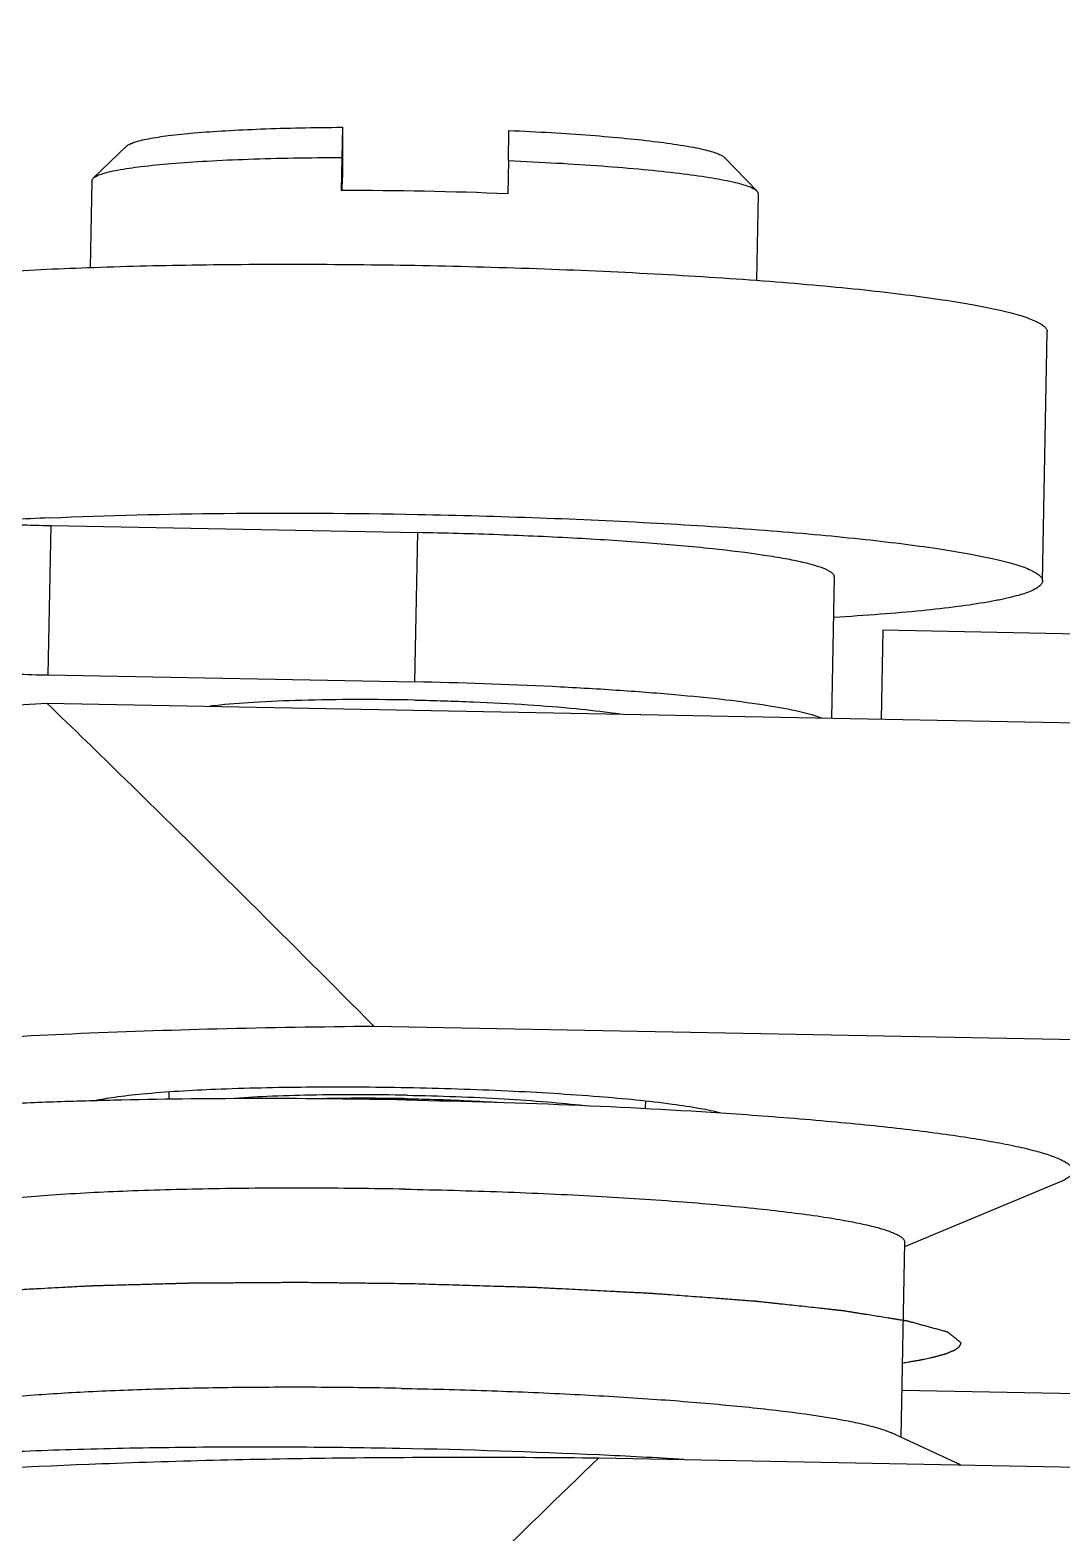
# Model space of a CAD drawing. Header units: millimetres. Extents: x 0 to 420, y 0 to 297.
# Drawn here: x 152.526 to 155.622, y 183.854 to 188.364 of the extents above; entities that cross this region are included whole.
import ezdxf

# ---------------------------------------------------------------- set-up
doc = ezdxf.new("R2010")
doc.units = ezdxf.units.MM
doc.header["$LTSCALE"] = 23.1
doc.layers.get('0').update_dxf_attribs({"linetype": 'CONTINUOUS'})
doc.layers.add('AXIS', color=7, linetype='CONTINUOUS')
doc.layers.add('DCURVE', color=7, linetype='CONTINUOUS')
doc.styles.get("Standard").update_dxf_attribs({"font": 'txt', "width": 0.85})
doc.dimstyles.get("Standard").update_dxf_attribs({"dimtxt": 3.5, "dimasz": 3.5, "dimexe": 1.5, "dimexo": 1, "dimtad": 1, "dimtxsty": 'STANDARD', "dimcen": 0.09, "dimadec": 0, "dimazin": 0, "dimtol": 1, "dimtp": 0.01, "dimtm": 0.01, "dimtfac": 1, "dimtofl": 0, "dimtmove": 0, "dimatfit": 3, "dimfxl": 1, "dimtolj": 1, "dimarcsym": 0})

msp = doc.modelspace()

# ---------------------------------------------------------------- linework, layer by layer
at = {"color": 7, "linetype": 'CONTINUOUS'}
for p, q in [((153.4634, 188.0722), (153.4615, 187.9816)), ((153.4634, 188.0722), (153.4634, 187.9215)), ((153.9614, 187.9721), (153.9633, 188.0626)), ((152.8171, 188.0162), (152.7156, 187.9193)), ((153.4615, 187.9816), (153.4596, 187.882)), ((153.9614, 187.9721), (153.9595, 187.8725)), ((154.6099, 187.9816), (154.7076, 187.8809)), ((152.7116, 187.9117), (152.7156, 187.9193)), ((153.4627, 187.882), (153.4634, 187.9215)), ((154.7076, 187.8809), (154.7113, 187.8733)), ((154.7113, 187.8733), (154.7113, 187.8732)), ((154.9391, 186.723), (154.931, 186.2989)), ((155.0852, 186.5628), (155.08, 186.2961)), ((152.5809, 186.4288), (153.6807, 186.4078)), ((152.5771, 186.3439), (156.4264, 186.2703)), ((153.5577, 185.375), (156.4072, 185.3205)), ((152.9436, 185.1555), (152.944, 185.1782)), ((153.6577, 185.1572), (153.6553, 185.1573)), ((154.3733, 185.128), (154.3737, 185.1506)), ((154.2326, 184.0794), (156.3822, 184.0383))]:
    msp.add_line(p, q, dxfattribs=at)
for centre, radius, start, end in [((153.4944, 176.6282), 11.2539, 87.63128, 90.17709), ((153.2249, 185.0867), 1.2581, 96.5144, 97.263), ((154.0865, 185.0505), 1.2779, 80.5913, 81.3321), ((223.6098, 112.2994), 99.8277, 134.024787, 134.59693)]:
    msp.add_arc(centre, radius, start, end, dxfattribs=at)
for points, knots in [([(152.8171, 188.0162), (152.8196, 188.0185), (152.8268, 188.0228), (152.8405, 188.0281), (152.8591, 188.0333), (152.893, 188.0405), (152.9468, 188.0483), (153.024, 188.0561), (153.1167, 188.0626), (153.2228, 188.0675), (153.3398, 188.0709), (153.4213, 188.0719), (153.4634, 188.0722)], [0, 0, 0, 0, 0.015714, 0.038104, 0.067533, 0.104033, 0.19776, 0.317629, 0.461144, 0.625175, 0.806148, 1, 1, 1, 1]), ([(153.9633, 188.0626), (154.0056, 188.0608), (154.0873, 188.0566), (154.2046, 188.0487), (154.3109, 188.0397), (154.4037, 188.0296), (154.4809, 188.0188), (154.5347, 188.0089), (154.5685, 188.0004), (154.5869, 187.9945), (154.6004, 187.9887), (154.6075, 187.9841), (154.6099, 187.9816)], [0, 0, 0, 0, 0.193755, 0.374698, 0.538745, 0.682301, 0.802216, 0.895979, 0.932488, 0.961919, 0.984302, 1, 1, 1, 1]), ([(152.7156, 187.9193), (152.7184, 187.9219), (152.7268, 187.9268), (152.7425, 187.9328), (152.7639, 187.9387), (152.8032, 187.9468), (152.8655, 187.9557), (152.9549, 187.9644), (153.0621, 187.9716), (153.1845, 187.977), (153.3194, 187.9805), (153.4131, 187.9815), (153.4615, 187.9816)], [0, 0, 0, 0, 0.015555, 0.037873, 0.067297, 0.103868, 0.197886, 0.318155, 0.462031, 0.626225, 0.806958, 1, 1, 1, 1]), ([(153.9614, 187.9721), (154.0099, 187.97), (154.1039, 187.9655), (154.2391, 187.9568), (154.3618, 187.9467), (154.4691, 187.9353), (154.5585, 187.9232), (154.6207, 187.9119), (154.6599, 187.9022), (154.6811, 187.8955), (154.6967, 187.8889), (154.7049, 187.8837), (154.7076, 187.8809)], [0, 0, 0, 0, 0.192942, 0.373643, 0.537853, 0.681771, 0.802088, 0.896143, 0.932723, 0.962149, 0.98446, 1, 1, 1, 1]), ([(152.081, 186.482), (152.081, 186.4803), (152.0841, 186.4763), (152.0969, 186.4701), (152.1247, 186.4627), (152.1704, 186.4549), (152.2319, 186.4475), (152.3067, 186.4409), (152.392, 186.4354), (152.4846, 186.4312), (152.5484, 186.4294), (152.5809, 186.4288)], [0, 0, 0, 0, 0.00975, 0.026361, 0.085067, 0.177714, 0.301332, 0.45141, 0.622281, 0.807525, 1, 1, 1, 1]), ([(154.8997, 186.2996), (154.8792, 186.3078), (154.8259, 186.3216), (154.7303, 186.3388), (154.605, 186.3552), (154.4537, 186.3703), (154.2804, 186.3835), (154.0204, 186.3985), (153.8186, 186.4051), (153.6807, 186.4078)], [0, 0, 0, 0, 0.054009, 0.133901, 0.237819, 0.362993, 0.50598, 0.662773, 1, 1, 1, 1]), ([(151.3273, 186.145), (151.3276, 186.1578), (151.3464, 186.1772), (151.3773, 186.1938), (151.4144, 186.2088), (151.4612, 186.223), (151.518, 186.237), (151.5845, 186.2505), (151.6919, 186.2688), (151.849, 186.2896), (152.0634, 186.311), (152.31, 186.3296), (152.4848, 186.3394), (152.5771, 186.3439)], [0, 0, 0, 0, 0.029742, 0.05345, 0.084219, 0.122325, 0.167838, 0.220722, 0.280883, 0.422403, 0.590829, 0.784168, 1, 1, 1, 1]), ([(152.5771, 186.3439), (152.6556, 186.2682), (152.985, 185.9478), (153.3107, 185.6236), (153.5577, 185.375)], [0, 0, 0, 0, 0.237401, 1, 1, 1, 1]), ([(153.6806, 186.3534), (153.6221, 186.3545), (153.5087, 186.3555), (153.3472, 186.3533), (153.2062, 186.3476), (153.1201, 186.341), (153.0821, 186.3366)], [0, 0, 0, 0, 0.292979, 0.568032, 0.808524, 1, 1, 1, 1]), ([(153.6806, 186.3534), (153.7391, 186.3523), (153.8526, 186.3489), (154.014, 186.3406), (154.1551, 186.3294), (154.2411, 186.3195), (154.2791, 186.3138)], [0, 0, 0, 0, 0.292575, 0.567492, 0.808122, 1, 1, 1, 1]), ([(151.3081, 185.149), (151.3083, 185.1572), (151.3161, 185.1702), (151.3321, 185.183), (151.3586, 185.1986), (151.4046, 185.2163), (151.4745, 185.2358), (151.5632, 185.2544), (151.6703, 185.2722), (151.7951, 185.2889), (151.9945, 185.3108), (152.2818, 185.3337), (152.6669, 185.3543), (153.0984, 185.3687), (153.4006, 185.3736), (153.5577, 185.375)], [0, 0, 0, 0, 0.010664, 0.017971, 0.027012, 0.050788, 0.082503, 0.122202, 0.169765, 0.224965, 0.287508, 0.433143, 0.603254, 0.793743, 1, 1, 1, 1]), ([(153.6577, 185.1677), (153.5609, 185.1695), (153.4209, 185.1699), (153.244, 185.1646), (153.1639, 185.1601), (153.1269, 185.1573)], [0, 0, 0, 0, 0.546935, 0.79058, 1, 1, 1, 1]), ([(153.6577, 185.1677), (153.7549, 185.1658), (153.8953, 185.1608), (154.0726, 185.1487), (154.1528, 185.1411), (154.1898, 185.1368)], [0, 0, 0, 0, 0.546823, 0.79053, 1, 1, 1, 1]), ([(153.6553, 185.1573), (153.6327, 185.1577), (153.5449, 185.1589), (153.4571, 185.1585), (153.3921, 185.1569)], [0, 0, 0, 0, 0.258584, 1, 1, 1, 1]), ([(153.6577, 185.1572), (153.6808, 185.1568), (153.7702, 185.1546), (153.8596, 185.1507), (153.9257, 185.1466)], [0, 0, 0, 0, 0.258556, 1, 1, 1, 1]), ([(151.6741, 183.981), (151.7442, 183.9909), (151.8979, 184.009), (152.2535, 184.0398), (152.7769, 184.0667), (153.4761, 184.0826), (153.9733, 184.0822), (154.2326, 184.0794)], [0, 0, 0, 0, 0.082905, 0.181172, 0.417912, 0.696358, 1, 1, 1, 1])]:
    msp.add_open_spline(points, degree=3, knots=knots, dxfattribs=at)
at = {"layer": 'AXIS', "color": 7, "linetype": 'CONTINUOUS'}
for p, q in [((152.7116, 187.9117), (152.7066, 187.6514)), ((154.7113, 187.8732), (154.7062, 187.6129)), ((155.564, 186.7109), (155.5784, 187.4579)), ((152.5809, 186.4288), (152.5896, 186.877)), ((152.5896, 186.877), (153.6894, 186.856)), ((153.6807, 186.4078), (153.6894, 186.856)), ((156.432, 186.537), (155.0852, 186.5628)), ((153.6553, 185.1534), (153.6576, 185.1534)), ((155.1505, 184.7133), (155.6161, 184.9074)), ((155.1394, 184.1413), (155.1507, 184.7261)), ((155.3181, 184.0586), (155.1111, 184.1545))]:
    msp.add_line(p, q, dxfattribs=at)
for centre, radius, start, end in [((152.9738, 177.8918), 9.0168, 92.466, 93.95494), ((153.2111, 161.8284), 22.2832, 87.37026, 88.9096), ((153.3607, 165.2714), 18.837, 86.56945, 87.34437)]:
    msp.add_arc(centre, radius, start, end, dxfattribs=at)
for points, knots in [([(151.8327, 187.5399), (151.8348, 187.5428), (151.8409, 187.5485), (151.8528, 187.5557), (151.8688, 187.5629), (151.8978, 187.573), (151.9442, 187.5847), (152.0117, 187.5973), (152.0941, 187.6091), (152.1908, 187.6199), (152.301, 187.6296), (152.4716, 187.6416), (152.7104, 187.6527), (153.0213, 187.6603), (153.3564, 187.6622), (153.5866, 187.6597), (153.7038, 187.6575)], [0, 0, 0, 0, 0.005654, 0.012994, 0.022224, 0.033429, 0.061872, 0.098337, 0.142616, 0.194374, 0.253189, 0.318569, 0.466702, 0.633631, 0.813498, 1, 1, 1, 1]), ([(153.7038, 187.6575), (153.8258, 187.6551), (154.0653, 187.6485), (154.4129, 187.6329), (154.6876, 187.6151), (154.8904, 187.5982), (155.0263, 187.5849), (155.1495, 187.5708), (155.2588, 187.556), (155.353, 187.5407), (155.4217, 187.527), (155.4684, 187.5156), (155.4972, 187.5076), (155.5217, 187.4994), (155.5418, 187.4913), (155.5576, 187.4833), (155.5691, 187.4752), (155.5766, 187.467), (155.5785, 187.4607), (155.5784, 187.4579)], [0, 0, 0, 0, 0.192601, 0.377895, 0.548829, 0.626848, 0.698899, 0.764304, 0.822455, 0.872822, 0.914974, 0.932866, 0.948599, 0.962158, 0.973554, 0.982831, 0.990096, 0.995615, 1, 1, 1, 1]), ([(152.0897, 186.9302), (152.0897, 186.9285), (152.0928, 186.9245), (152.1055, 186.9183), (152.1333, 186.9109), (152.179, 186.9031), (152.2405, 186.8957), (152.3153, 186.8891), (152.4007, 186.8836), (152.4933, 186.8794), (152.5571, 186.8776), (152.5896, 186.877)], [0, 0, 0, 0, 0.00975, 0.026361, 0.085067, 0.177714, 0.301332, 0.45141, 0.622281, 0.807525, 1, 1, 1, 1]), ([(152.5858, 186.9002), (152.7601, 186.908), (153.128, 186.9163), (153.496, 186.9142), (153.6894, 186.9105)], [0, 0, 0, 0, 0.474253, 1, 1, 1, 1]), ([(153.6894, 186.9105), (153.8114, 186.9081), (154.0509, 186.9015), (154.3985, 186.8859), (154.6732, 186.8681), (154.876, 186.8512), (155.0119, 186.8379), (155.1351, 186.8238), (155.2444, 186.809), (155.3387, 186.7937), (155.4073, 186.78), (155.454, 186.7686), (155.4828, 186.7605), (155.5073, 186.7524), (155.5274, 186.7443), (155.5432, 186.7363), (155.5547, 186.7282), (155.5622, 186.72), (155.5641, 186.7137), (155.564, 186.7109)], [0, 0, 0, 0, 0.192601, 0.377895, 0.548829, 0.626848, 0.698899, 0.764304, 0.822455, 0.872822, 0.914974, 0.932866, 0.948599, 0.962158, 0.973554, 0.982831, 0.990096, 0.995615, 1, 1, 1, 1]), ([(154.9391, 186.723), (154.9392, 186.727), (154.9343, 186.7337), (154.9253, 186.7398), (154.9096, 186.7479), (154.8824, 186.7572), (154.8412, 186.7677), (154.7889, 186.7782), (154.6987, 186.7928), (154.5628, 186.8092), (154.3756, 186.8258), (154.1621, 186.8396), (153.9304, 186.85), (153.7707, 186.8544), (153.6894, 186.856)], [0, 0, 0, 0, 0.009685, 0.016952, 0.026229, 0.051182, 0.084805, 0.126971, 0.177349, 0.300928, 0.451034, 0.62201, 0.807356, 1, 1, 1, 1]), ([(155.564, 186.7109), (155.564, 186.7079), (155.5614, 186.7011), (155.5526, 186.6928), (155.5392, 186.6847), (155.5208, 186.6768), (155.4975, 186.669), (155.4693, 186.6615), (155.4362, 186.6541), (155.3826, 186.6441), (155.3041, 186.6326), (155.1967, 186.6206), (155.0727, 186.6099), (154.9846, 186.604), (154.938, 186.6013)], [0, 0, 0, 0, 0.013859, 0.031712, 0.055601, 0.086349, 0.124272, 0.169485, 0.221988, 0.28171, 0.422346, 0.590123, 0.783349, 1, 1, 1, 1]), ([(152.7171, 185.1512), (152.7378, 185.1558), (152.7864, 185.1637), (152.9083, 185.1771), (153.1006, 185.1881), (153.3656, 185.1939), (153.5572, 185.1927), (153.6577, 185.1908)], [0, 0, 0, 0, 0.067534, 0.156431, 0.390181, 0.680244, 1, 1, 1, 1]), ([(153.6577, 185.1908), (153.7585, 185.1888), (153.9507, 185.1827), (154.2163, 185.1667), (154.4088, 185.1483), (154.5305, 185.1301), (154.5789, 185.1203), (154.5995, 185.1149)], [0, 0, 0, 0, 0.319653, 0.609784, 0.843612, 0.932508, 1, 1, 1, 1]), ([(153.6553, 185.1534), (153.5095, 185.1562), (153.2248, 185.159), (152.8755, 185.1555), (152.6118, 185.1482), (152.4314, 185.1408), (152.2659, 185.1315), (152.1172, 185.1205), (151.9872, 185.1078), (151.8774, 185.0936), (151.7993, 185.0801), (151.7481, 185.0683), (151.7181, 185.0597), (151.6939, 185.051), (151.6756, 185.0421), (151.6628, 185.033), (151.6565, 185.0242), (151.6554, 185.0172), (151.6567, 185.0101), (151.6632, 185.0011), (151.6761, 184.9916), (151.6869, 184.986), (151.6932, 184.9831)], [0, 0, 0, 0, 0.210872, 0.411527, 0.504982, 0.592338, 0.672552, 0.744672, 0.807853, 0.861375, 0.904668, 0.922356, 0.93737, 0.949722, 0.959475, 0.966812, 0.972214, 0.974548, 0.976905, 0.982454, 0.990006, 1, 1, 1, 1]), ([(153.6576, 185.1534), (153.8308, 185.1501), (154.1653, 185.1399), (154.4994, 185.1218), (154.6605, 185.1106)], [0, 0, 0, 0, 0.517588, 1, 1, 1, 1]), ([(154.6605, 185.1106), (154.7455, 185.1046), (154.8695, 185.0949), (155.0294, 185.0797), (155.1375, 185.068), (155.2366, 185.0558), (155.3263, 185.0432), (155.4059, 185.0302), (155.475, 185.017), (155.5332, 185.0036), (155.5801, 184.9901), (155.6119, 184.9782), (155.6313, 184.9683), (155.6417, 184.9615), (155.6493, 184.9547), (155.654, 184.9476), (155.6555, 184.9402), (155.6534, 184.933), (155.6482, 184.9262), (155.6362, 184.9165), (155.6246, 184.911), (155.6161, 184.9074)], [0, 0, 0, 0, 0.237904, 0.346751, 0.447992, 0.541038, 0.625354, 0.700466, 0.76597, 0.821542, 0.866968, 0.902198, 0.916067, 0.927548, 0.936837, 0.94432, 0.950733, 0.957198, 0.964812, 0.974277, 1, 1, 1, 1]), ([(153.651, 184.8857), (153.5536, 184.8876), (153.3624, 184.8897), (153.0849, 184.8878), (152.8291, 184.8811), (152.6341, 184.8713), (152.4962, 184.8608), (152.4087, 184.8524), (152.3332, 184.8431), (152.2781, 184.8342), (152.2406, 184.8266), (152.2174, 184.821), (152.1977, 184.8153), (152.1814, 184.8095), (152.1686, 184.8035), (152.1592, 184.7974), (152.153, 184.7911), (152.1513, 184.7861), (152.1513, 184.7839)], [0, 0, 0, 0, 0.192767, 0.378135, 0.549062, 0.699079, 0.764449, 0.822563, 0.872897, 0.915017, 0.932896, 0.948616, 0.962166, 0.973555, 0.982826, 0.99009, 0.995611, 1, 1, 1, 1]), ([(153.651, 184.8857), (153.7486, 184.8839), (153.9402, 184.8786), (154.2183, 184.8661), (154.4745, 184.8495), (154.6697, 184.8322), (154.8076, 184.8164), (154.895, 184.8046), (154.9704, 184.7924), (155.0253, 184.7814), (155.0627, 184.7723), (155.0857, 184.7658), (155.1053, 184.7593), (155.1214, 184.7529), (155.1341, 184.7464), (155.1433, 184.74), (155.1492, 184.7334), (155.1507, 184.7283), (155.1507, 184.7261)], [0, 0, 0, 0, 0.192598, 0.377898, 0.548832, 0.6989, 0.764305, 0.822456, 0.872824, 0.914975, 0.932867, 0.948599, 0.962158, 0.973554, 0.98283, 0.990096, 0.995615, 1, 1, 1, 1]), ([(153.6395, 184.2881), (153.5541, 184.2898), (153.3858, 184.2918), (153.1395, 184.2909), (152.9079, 184.2862), (152.6978, 184.278), (152.5153, 184.2664), (152.3832, 184.2536), (152.2954, 184.2415), (152.2439, 184.2324), (152.2026, 184.2229), (152.1788, 184.2153), (152.1688, 184.2112)], [0, 0, 0, 0, 0.173565, 0.342012, 0.500438, 0.644235, 0.769246, 0.871903, 0.913939, 0.949405, 0.978114, 1, 1, 1, 1]), ([(153.6395, 184.2881), (153.7251, 184.2865), (153.8938, 184.282), (154.1407, 184.2717), (154.3727, 184.2581), (154.5831, 184.2418), (154.7657, 184.2231), (154.8978, 184.2053), (154.9854, 184.1897), (155.0367, 184.1786), (155.0777, 184.1675), (155.1013, 184.159), (155.1111, 184.1545)], [0, 0, 0, 0, 0.173443, 0.341847, 0.500286, 0.644127, 0.769194, 0.871897, 0.913948, 0.949421, 0.978127, 1, 1, 1, 1]), ([(153.6351, 184.1076), (153.5213, 184.1098), (153.2969, 184.1124), (152.9685, 184.1113), (152.6597, 184.1051), (152.3796, 184.094), (152.168, 184.0806), (152.0192, 184.0672), (151.9248, 184.0567), (151.843, 184.0454), (151.7743, 184.0333), (151.7193, 184.0206), (151.6876, 184.0105), (151.6743, 184.005)], [0, 0, 0, 0, 0.173562, 0.342009, 0.500434, 0.64423, 0.76924, 0.823561, 0.871903, 0.913939, 0.949405, 0.978114, 1, 1, 1, 1])]:
    msp.add_open_spline(points, degree=3, knots=knots, dxfattribs=at)
at = {"layer": 'DCURVE', "color": 40, "linetype": 'CONTINUOUS'}
msp.add_line((156.2944, 184.2596), (155.1421, 184.2816), dxfattribs=at)
for points, knots in [([(153.6715, 184.6017), (153.6364, 184.6021), (153.5837, 184.6027), (153.5134, 184.6035), (153.4695, 184.604), (153.4344, 184.6044), (153.4081, 184.6047), (153.3817, 184.6051), (153.3597, 184.6053), (153.3444, 184.6055), (153.3356, 184.6056), (153.3291, 184.6056), (153.3227, 184.6055), (153.3141, 184.6055), (153.2991, 184.6054), (153.2776, 184.6052), (153.2432, 184.605), (153.2002, 184.6047), (153.1487, 184.6043), (153.1057, 184.604), (153.0714, 184.6038), (153.0499, 184.6037), (153.0348, 184.6036), (153.0263, 184.6035), (153.0198, 184.6035), (153.0144, 184.6034), (153.0101, 184.6034), (153.0069, 184.6034), (153.0042, 184.6033), (153.0023, 184.6033), (153.0004, 184.6032), (152.9979, 184.6032), (152.9921, 184.603), (152.9834, 184.6028), (152.9717, 184.6024), (152.9601, 184.6021), (152.9446, 184.6017), (152.9252, 184.6011), (152.9019, 184.6005), (152.8786, 184.5998), (152.8553, 184.5992), (152.8321, 184.5986), (152.8088, 184.5979), (152.7855, 184.5973), (152.7661, 184.5967), (152.7506, 184.5963), (152.7389, 184.596), (152.7273, 184.5956), (152.7185, 184.5954), (152.7127, 184.5952), (152.7103, 184.5952), (152.7084, 184.5951), (152.7064, 184.5951), (152.7043, 184.5949), (152.7017, 184.5948), (152.6983, 184.5946), (152.694, 184.5944), (152.6888, 184.5941), (152.6819, 184.5937), (152.6699, 184.5931), (152.6527, 184.5922), (152.6253, 184.5907), (152.5909, 184.5888), (152.5566, 184.587), (152.5291, 184.5855), (152.5119, 184.5846), (152.4982, 184.5838), (152.4879, 184.5833), (152.4776, 184.5827), (152.469, 184.5822), (152.4622, 184.5819), (152.457, 184.5816), (152.4519, 184.5813), (152.4476, 184.5811), (152.4448, 184.5809), (152.4435, 184.5809), (152.4426, 184.5808), (152.4418, 184.5807), (152.4407, 184.5806), (152.4394, 184.5805), (152.4377, 184.5804), (152.4356, 184.5802), (152.4329, 184.5799), (152.4281, 184.5795), (152.4213, 184.5789), (152.4103, 184.5779), (152.3967, 184.5766), (152.3803, 184.5751), (152.3584, 184.5731), (152.3366, 184.5711), (152.3147, 184.5691), (152.2984, 184.5676), (152.2847, 184.5664), (152.2738, 184.5654), (152.2656, 184.5647), (152.2574, 184.5639), (152.2506, 184.5633), (152.2451, 184.5628), (152.2417, 184.5625), (152.2389, 184.5622), (152.2369, 184.562), (152.2352, 184.5619), (152.234, 184.5618), (152.2333, 184.5617), (152.2328, 184.5617), (152.2324, 184.5616), (152.2319, 184.5615), (152.231, 184.5614), (152.2298, 184.5612), (152.2283, 184.561), (152.2263, 184.5607), (152.2238, 184.5603), (152.2198, 184.5596), (152.2147, 184.5589), (152.2087, 184.5579), (152.2027, 184.557), (152.1947, 184.5558), (152.1846, 184.5542), (152.1726, 184.5523), (152.1605, 184.5505), (152.1485, 184.5486), (152.1364, 184.5467), (152.1244, 184.5449), (152.1124, 184.543), (152.1023, 184.5415), (152.0943, 184.5402), (152.0893, 184.5394), (152.0858, 184.5389), (152.0838, 184.5386), (152.0823, 184.5383), (152.081, 184.5381), (152.08, 184.538), (152.0792, 184.5379), (152.0786, 184.5378), (152.0783, 184.5377), (152.078, 184.5376), (152.0777, 184.5375), (152.0768, 184.5372), (152.0755, 184.5368), (152.0738, 184.5363), (152.0721, 184.5358), (152.0698, 184.535), (152.067, 184.5342), (152.0635, 184.5331), (152.0601, 184.532), (152.0555, 184.5306), (152.0498, 184.5288), (152.0429, 184.5267), (152.036, 184.5245), (152.0292, 184.5224), (152.0223, 184.5203), (152.0154, 184.5181), (152.0086, 184.516), (152.0028, 184.5142), (151.9988, 184.513), (151.9965, 184.5123), (151.9951, 184.5118), (151.994, 184.5115), (151.9931, 184.5112), (151.9922, 184.5109), (151.9915, 184.5107), (151.991, 184.5105), (151.9907, 184.5105), (151.9907, 184.5104), (151.9906, 184.5103), (151.9906, 184.5102), (151.9904, 184.5101), (151.9903, 184.5098), (151.9901, 184.5094), (151.9898, 184.509), (151.9893, 184.5082), (151.9887, 184.5073), (151.988, 184.5061), (151.9873, 184.505), (151.9865, 184.5039), (151.9856, 184.5023), (151.9844, 184.5004), (151.983, 184.4982), (151.9815, 184.4959), (151.9801, 184.4936), (151.9787, 184.4913), (151.9775, 184.4894), (151.9765, 184.4879), (151.9758, 184.4868), (151.9751, 184.4857), (151.9744, 184.4845), (151.9738, 184.4836), (151.9733, 184.4828), (151.973, 184.4823), (151.9728, 184.482), (151.9726, 184.4817), (151.9725, 184.4816), (151.9725, 184.4815), (151.9724, 184.4814), (151.9724, 184.4813), (151.9726, 184.4812), (151.9729, 184.481), (151.9733, 184.4808), (151.9738, 184.4805), (151.9743, 184.4802), (151.975, 184.4798), (151.9758, 184.4793), (151.9768, 184.4787), (151.9778, 184.4781), (151.9798, 184.4769), (151.9828, 184.4751), (151.9869, 184.4727), (151.9909, 184.4703), (151.9949, 184.4679), (151.9989, 184.4655), (152.003, 184.4631), (152.007, 184.4607), (152.0103, 184.4587), (152.013, 184.4571), (152.015, 184.4559), (152.017, 184.4547), (152.0187, 184.4537), (152.0201, 184.4529), (152.0211, 184.4524), (152.0221, 184.4518), (152.0228, 184.4513), (152.0233, 184.451), (152.0235, 184.4509), (152.0237, 184.4508), (152.0238, 184.4507), (152.0243, 184.4506), (152.0249, 184.4504), (152.0257, 184.4502), (152.0267, 184.45), (152.0279, 184.4497), (152.0294, 184.4493), (152.0322, 184.4486), (152.0361, 184.4476), (152.0423, 184.446), (152.0501, 184.444), (152.0595, 184.4416), (152.0689, 184.4393), (152.0782, 184.4369), (152.0907, 184.4337), (152.1064, 184.4298), (152.1251, 184.425), (152.1376, 184.4218), (152.1438, 184.4203)], [0, 0, 0, 0, 0.03125, 0.046875, 0.0625, 0.070312, 0.078125, 0.085938, 0.09375, 0.097656, 0.099609, 0.101562, 0.103516, 0.105469, 0.109375, 0.117188, 0.125, 0.140625, 0.15625, 0.171875, 0.179688, 0.1875, 0.191406, 0.193359, 0.195312, 0.197266, 0.198242, 0.199219, 0.200195, 0.200684, 0.201172, 0.202148, 0.203125, 0.207031, 0.210938, 0.214844, 0.21875, 0.226562, 0.234375, 0.242188, 0.25, 0.257812, 0.265625, 0.273438, 0.28125, 0.285156, 0.289062, 0.292969, 0.296875, 0.297852, 0.298828, 0.299316, 0.299805, 0.300781, 0.301758, 0.302734, 0.304688, 0.306641, 0.308594, 0.3125, 0.320312, 0.328125, 0.34375, 0.359375, 0.367188, 0.375, 0.378906, 0.382812, 0.386719, 0.390625, 0.392578, 0.394531, 0.396484, 0.398438, 0.399414, 0.399658, 0.399902, 0.400391, 0.400879, 0.401367, 0.402344, 0.40332, 0.404297, 0.40625, 0.410156, 0.414062, 0.421875, 0.429688, 0.4375, 0.453125, 0.460938, 0.46875, 0.476562, 0.480469, 0.484375, 0.488281, 0.492188, 0.494141, 0.496094, 0.49707, 0.498047, 0.499023, 0.499512, 0.499756, 0.5, 0.500244, 0.500488, 0.500977, 0.501953, 0.50293, 0.503906, 0.505859, 0.507812, 0.511719, 0.515625, 0.519531, 0.523438, 0.53125, 0.539062, 0.546875, 0.554688, 0.5625, 0.570312, 0.578125, 0.585938, 0.589844, 0.59375, 0.595703, 0.59668, 0.597656, 0.598633, 0.599121, 0.599609, 0.600098, 0.600342, 0.600586, 0.601074, 0.601562, 0.603516, 0.605469, 0.607422, 0.609375, 0.613281, 0.617188, 0.621094, 0.625, 0.632812, 0.640625, 0.648438, 0.65625, 0.664062, 0.671875, 0.679688, 0.6875, 0.691406, 0.693359, 0.695312, 0.696289, 0.697266, 0.698242, 0.699219, 0.699707, 0.699951, 0.700195, 0.700439, 0.700684, 0.701172, 0.702148, 0.703125, 0.705078, 0.707031, 0.710938, 0.714844, 0.71875, 0.722656, 0.726562, 0.734375, 0.742188, 0.75, 0.757812, 0.765625, 0.773438, 0.777344, 0.78125, 0.785156, 0.789062, 0.792969, 0.794922, 0.796875, 0.797852, 0.798828, 0.799316, 0.799561, 0.799805, 0.800049, 0.800293, 0.800781, 0.801758, 0.802734, 0.803711, 0.804688, 0.806641, 0.808594, 0.810547, 0.8125, 0.820312, 0.828125, 0.835938, 0.84375, 0.851562, 0.859375, 0.867188, 0.875, 0.878906, 0.882812, 0.886719, 0.890625, 0.892578, 0.894531, 0.896484, 0.898438, 0.898926, 0.899414, 0.899658, 0.899902, 0.900391, 0.900879, 0.901367, 0.902344, 0.90332, 0.904297, 0.90625, 0.910156, 0.914062, 0.921875, 0.929688, 0.9375, 0.945312, 0.953125, 0.96875, 0.984375, 1, 1, 1, 1]), ([(155.3199, 184.4242), (155.317, 184.4266), (155.3126, 184.4301), (155.3067, 184.4349), (155.3023, 184.4384), (155.2979, 184.442), (155.2942, 184.445), (155.2912, 184.4474), (155.289, 184.4492), (155.2872, 184.4506), (155.2857, 184.4518), (155.2846, 184.4527), (155.2835, 184.4536), (155.2826, 184.4544), (155.2819, 184.4549), (155.2813, 184.4554), (155.2809, 184.4558), (155.2805, 184.4561), (155.2802, 184.4563), (155.28, 184.4565), (155.2798, 184.4566), (155.2797, 184.4567), (155.2796, 184.4568), (155.2793, 184.4569), (155.2789, 184.457), (155.2782, 184.4572), (155.2773, 184.4574), (155.2762, 184.4577), (155.2748, 184.4581), (155.2732, 184.4585), (155.271, 184.4591), (155.2671, 184.4602), (155.2615, 184.4617), (155.2549, 184.4635), (155.2482, 184.4653), (155.2394, 184.4677), (155.2283, 184.4708), (155.215, 184.4744), (155.2039, 184.4774), (155.1951, 184.4798), (155.1884, 184.4816), (155.1818, 184.4834), (155.1762, 184.4849), (155.1718, 184.4861), (155.1685, 184.4871), (155.1657, 184.4878), (155.1635, 184.4884), (155.1621, 184.4888), (155.161, 184.4891), (155.1602, 184.4893), (155.1593, 184.4895), (155.1587, 184.4897), (155.1583, 184.4898), (155.158, 184.4899), (155.1575, 184.49), (155.1568, 184.4901), (155.1559, 184.4902), (155.1548, 184.4904), (155.1531, 184.4907), (155.1509, 184.491), (155.1473, 184.4916), (155.1429, 184.4923), (155.1377, 184.4932), (155.1306, 184.4943), (155.1218, 184.4957), (155.1113, 184.4974), (155.0972, 184.4996), (155.0796, 184.5025), (155.0584, 184.5059), (155.0408, 184.5087), (155.0268, 184.5109), (155.0162, 184.5126), (155.0056, 184.5143), (154.9951, 184.516), (154.9863, 184.5174), (154.9792, 184.5186), (154.9748, 184.5193), (154.9713, 184.5198), (154.9691, 184.5202), (154.9673, 184.5205), (154.9662, 184.5206), (154.9655, 184.5208), (154.9651, 184.5208), (154.9649, 184.5209), (154.9644, 184.5209), (154.9638, 184.521), (154.9626, 184.5211), (154.9611, 184.5213), (154.9587, 184.5215), (154.9557, 184.5218), (154.9521, 184.5222), (154.9474, 184.5227), (154.9414, 184.5234), (154.9343, 184.5242), (154.9271, 184.5249), (154.9176, 184.526), (154.9057, 184.5272), (154.8867, 184.5293), (154.8629, 184.5319), (154.8343, 184.535), (154.8057, 184.5381), (154.7819, 184.5406), (154.7629, 184.5427), (154.751, 184.544), (154.7414, 184.545), (154.7343, 184.5458), (154.7271, 184.5466), (154.7212, 184.5472), (154.7164, 184.5477), (154.7129, 184.5481), (154.7099, 184.5484), (154.7075, 184.5487), (154.706, 184.5488), (154.7048, 184.549), (154.7037, 184.5491), (154.7018, 184.5492), (154.6997, 184.5494), (154.6968, 184.5496), (154.6933, 184.5499), (154.6875, 184.5503), (154.6804, 184.5509), (154.6689, 184.5517), (154.6546, 184.5528), (154.6375, 184.5541), (154.6203, 184.5554), (154.6032, 184.5567), (154.5688, 184.5593), (154.5288, 184.5623), (154.483, 184.5657), (154.4544, 184.5679), (154.4344, 184.5694), (154.4229, 184.5702), (154.4144, 184.5709), (154.4058, 184.5715), (154.3986, 184.5721), (154.3936, 184.5724), (154.3911, 184.5726), (154.3897, 184.5727), (154.3881, 184.5728), (154.3861, 184.5729), (154.383, 184.5731), (154.3791, 184.5733), (154.3743, 184.5735), (154.368, 184.5738), (154.357, 184.5744), (154.3413, 184.5752), (154.3224, 184.5762), (154.3036, 184.5771), (154.2847, 184.5781), (154.2595, 184.5794), (154.2281, 184.581), (154.1903, 184.5829), (154.1526, 184.5848), (154.1211, 184.5864), (154.0959, 184.5877), (154.0802, 184.5885), (154.0676, 184.5892), (154.0597, 184.5896), (154.0535, 184.5899), (154.0487, 184.5901), (154.0449, 184.5903), (154.0414, 184.5904), (154.038, 184.5905), (154.0338, 184.5907), (154.027, 184.5909), (154.0185, 184.5911), (154.0082, 184.5915), (153.9946, 184.5919), (153.9776, 184.5924), (153.9572, 184.593), (153.9368, 184.5936), (153.9096, 184.5944), (153.8756, 184.5955), (153.8212, 184.5971), (153.7532, 184.5992), (153.6987, 184.6009), (153.6715, 184.6017)], [0, 0, 0, 0, 0.03125, 0.046875, 0.0625, 0.078125, 0.09375, 0.101562, 0.109375, 0.117188, 0.121094, 0.125, 0.128906, 0.132812, 0.134766, 0.136719, 0.138672, 0.139648, 0.140625, 0.141602, 0.14209, 0.142578, 0.142822, 0.143066, 0.143555, 0.144531, 0.145508, 0.146484, 0.148438, 0.150391, 0.152344, 0.15625, 0.164062, 0.171875, 0.179688, 0.1875, 0.203125, 0.21875, 0.234375, 0.242188, 0.25, 0.257812, 0.265625, 0.269531, 0.273438, 0.277344, 0.279297, 0.28125, 0.282227, 0.283203, 0.28418, 0.285156, 0.2854, 0.285645, 0.286133, 0.286621, 0.287109, 0.288086, 0.289062, 0.291016, 0.292969, 0.296875, 0.300781, 0.304688, 0.3125, 0.320312, 0.328125, 0.34375, 0.359375, 0.375, 0.382812, 0.390625, 0.398438, 0.40625, 0.414062, 0.417969, 0.421875, 0.423828, 0.425781, 0.426758, 0.427734, 0.428223, 0.428467, 0.428589, 0.428711, 0.429199, 0.429688, 0.430664, 0.431641, 0.433594, 0.435547, 0.4375, 0.441406, 0.445312, 0.449219, 0.453125, 0.460938, 0.46875, 0.484375, 0.5, 0.515625, 0.53125, 0.539062, 0.546875, 0.550781, 0.554688, 0.558594, 0.5625, 0.564453, 0.566406, 0.568359, 0.569336, 0.570312, 0.570801, 0.571289, 0.572266, 0.573242, 0.574219, 0.576172, 0.578125, 0.582031, 0.585938, 0.59375, 0.601562, 0.609375, 0.617188, 0.625, 0.65625, 0.671875, 0.6875, 0.695312, 0.699219, 0.703125, 0.707031, 0.710938, 0.712891, 0.713867, 0.714355, 0.714844, 0.71582, 0.716797, 0.71875, 0.720703, 0.722656, 0.726562, 0.734375, 0.742188, 0.75, 0.757812, 0.765625, 0.78125, 0.796875, 0.8125, 0.828125, 0.835938, 0.84375, 0.847656, 0.851562, 0.853516, 0.855469, 0.857422, 0.858398, 0.859375, 0.861328, 0.863281, 0.867188, 0.871094, 0.875, 0.882812, 0.890625, 0.898438, 0.90625, 0.921875, 0.9375, 0.96875, 1, 1, 1, 1]), ([(155.1439, 184.3645), (155.1503, 184.3656), (155.1599, 184.3672), (155.1712, 184.369), (155.1776, 184.3701), (155.1824, 184.3709), (155.1872, 184.3717), (155.1909, 184.3723), (155.1933, 184.3727), (155.1943, 184.3729), (155.1951, 184.373), (155.1958, 184.3731), (155.197, 184.3734), (155.1988, 184.3738), (155.2015, 184.3744), (155.205, 184.3751), (155.2106, 184.3763), (155.2176, 184.3778), (155.2245, 184.3792), (155.2301, 184.3804), (155.2336, 184.3812), (155.2364, 184.3818), (155.2381, 184.3821), (155.2393, 184.3824), (155.24, 184.3825), (155.2405, 184.3827), (155.2412, 184.3829), (155.2423, 184.3832), (155.2437, 184.3836), (155.2458, 184.3842), (155.2486, 184.385), (155.2519, 184.3859), (155.2551, 184.3868), (155.2584, 184.3878), (155.2617, 184.3887), (155.265, 184.3896), (155.2677, 184.3904), (155.2699, 184.391), (155.2715, 184.3915), (155.2729, 184.3919), (155.2738, 184.3921), (155.2744, 184.3923), (155.2748, 184.3924), (155.2751, 184.3925), (155.2755, 184.3927), (155.2762, 184.393), (155.2771, 184.3934), (155.2783, 184.3939), (155.2799, 184.3945), (155.2818, 184.3953), (155.2842, 184.3963), (155.2865, 184.3973), (155.2889, 184.3982), (155.2913, 184.3992), (155.2936, 184.4002), (155.2956, 184.401), (155.2971, 184.4016), (155.2981, 184.402), (155.2989, 184.4023), (155.2994, 184.4025), (155.2998, 184.4027), (155.3001, 184.4029), (155.3004, 184.4031), (155.301, 184.4035), (155.3019, 184.4042), (155.3031, 184.405), (155.3049, 184.4062), (155.3072, 184.4078), (155.3095, 184.4094), (155.3113, 184.4107), (155.3124, 184.4115), (155.3134, 184.4121), (155.3139, 184.4125), (155.3143, 184.4128), (155.3145, 184.413), (155.3146, 184.4131), (155.3147, 184.4134), (155.3149, 184.4137), (155.3151, 184.4141), (155.3154, 184.4149), (155.3159, 184.4157), (155.3164, 184.4168), (155.317, 184.4182), (155.3182, 184.4207), (155.3192, 184.4228), (155.3199, 184.4242)], [0, 0, 0, 0, 0.0625, 0.09375, 0.109375, 0.125, 0.140625, 0.15625, 0.160156, 0.164062, 0.166016, 0.167969, 0.171875, 0.179688, 0.1875, 0.203125, 0.21875, 0.25, 0.28125, 0.296875, 0.3125, 0.320312, 0.328125, 0.332031, 0.333984, 0.335938, 0.339844, 0.34375, 0.351562, 0.359375, 0.375, 0.390625, 0.40625, 0.421875, 0.4375, 0.453125, 0.46875, 0.476562, 0.484375, 0.492188, 0.496094, 0.498047, 0.5, 0.501953, 0.503906, 0.507812, 0.515625, 0.523438, 0.53125, 0.546875, 0.5625, 0.578125, 0.59375, 0.609375, 0.625, 0.640625, 0.648438, 0.65625, 0.660156, 0.664062, 0.666016, 0.667969, 0.671875, 0.679688, 0.6875, 0.703125, 0.71875, 0.75, 0.78125, 0.796875, 0.8125, 0.820312, 0.828125, 0.832031, 0.833984, 0.835938, 0.839844, 0.84375, 0.851562, 0.859375, 0.875, 0.890625, 0.90625, 0.9375, 1, 1, 1, 1])]:
    msp.add_open_spline(points, degree=3, knots=knots, dxfattribs=at)

# ---------------------------------------------------------------- leaders
at = {"color": 2, "linetype": 'CONTINUOUS'}
for points in [[(165.6892, 189.0872), (120.6186, 160.9861), (114.6186, 160.9861)], [(164.3445, 184.6403), (116.318, 151.0489), (110.318, 151.0489)]]:
    msp.add_leader(points, dimstyle='STANDARD', override={"dimtad": 0, "dimldrblk": 'DOT'}, dxfattribs=at)

doc.saveas('drawing.dxf')
